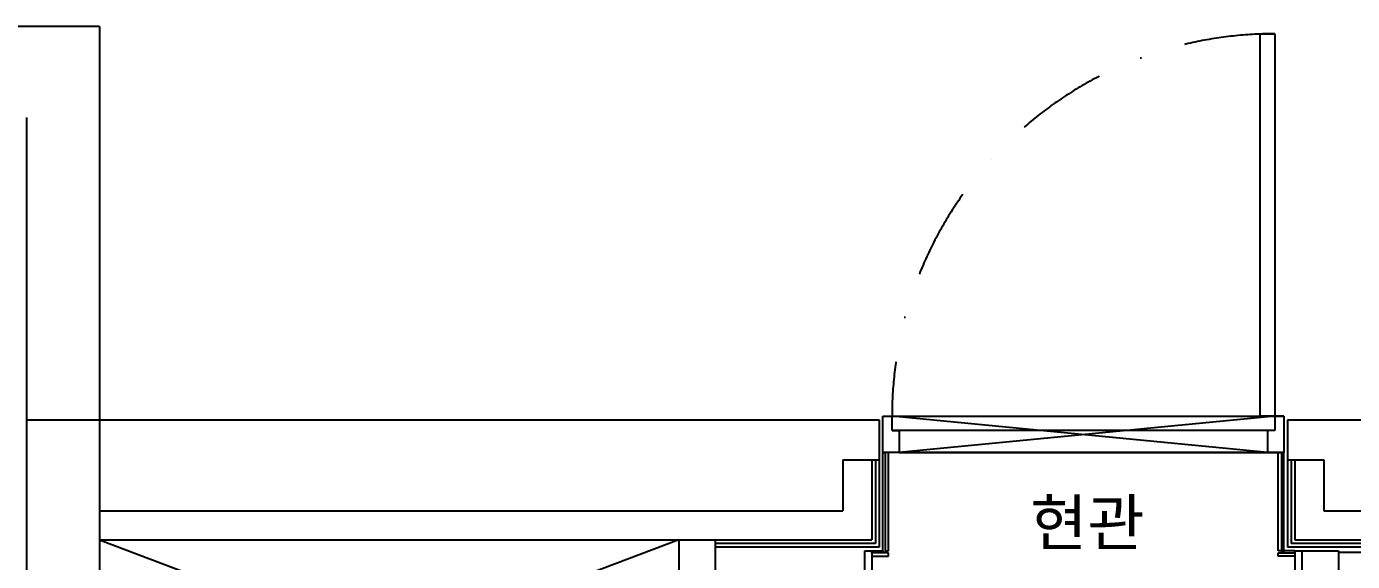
# Model space of a CAD drawing. Header units: millimetres. Extents: x -33000 to 294000, y 0 to 42408.
# Drawn here: x 8150 to 11788, y 18075 to 19545 of the extents above; entities that cross this region are included whole.
import ezdxf
from ezdxf.enums import TextEntityAlignment as Align

# ---------------------------------------------------------------- set-up
doc = ezdxf.new("R2010")
doc.units = ezdxf.units.MM
doc.header["$LTSCALE"] = 50
doc.linetypes.add('DASHDOTX2', pattern=[2, 1, -0.5, 0, -0.5])
doc.layers.add('arch', color=8, linetype='Continuous')
doc.layers.add('실명', color=9, linetype='Continuous')
doc.styles.add('FORTELINE', font='malgun.ttf')

msp = doc.modelspace()

# ---------------------------------------------------------------- linework, layer by layer
at = {"layer": 'arch'}
for p, q in [((8349.6, 19544.5), (5606.3, 19544.5)), ((8349.6, 19544.5), (8349.6, 12799.5)), ((8149.6, 19294.5), (8149.6, 12909.5)), ((8149.6, 18464.5), (10489.6, 18464.5)), ((8349.6, 18464.5), (10489.6, 18464.5)), ((10489.6, 18464.5), (10489.6, 18354.5)), ((10524.6, 18474.5), (11574.6, 18474.5)), ((11554.6, 18374.5), (10524.6, 18474.5)), ((11574.6, 18474.5), (10544.6, 18374.5)), ((11609.6, 18464.5), (11859.6, 18464.5)), ((11609.6, 18464.5), (11609.6, 18354.5)), ((10499.6, 18374.5), (10505.6, 18374.5)), ((10499.6, 18098.5), (10499.6, 18374.5)), ((10505.6, 18374.5), (10505.6, 18098.5)), ((10514.6, 18374.5), (10505.6, 18374.5)), ((10505.6, 18374.5), (10505.6, 18104.5)), ((10514.6, 18104.5), (10514.6, 18374.5)), ((10544.6, 18374.5), (11554.6, 18374.5)), ((11584.6, 18104.5), (11584.6, 18374.5)), ((11584.6, 18374.5), (11593.6, 18374.5)), ((11599.6, 18374.5), (11593.6, 18374.5)), ((11593.6, 18374.5), (11593.6, 18098.5)), ((11593.6, 18374.5), (11593.6, 18104.5)), ((11599.6, 18098.5), (11599.6, 18374.5)), ((10389.6, 18354.5), (10489.6, 18354.5)), ((10389.6, 18354.5), (10389.6, 18214.5)), ((10469.6, 18354.5), (10469.6, 18134.5)), ((10479.6, 18354.5), (10479.6, 18124.5)), ((10489.6, 18354.5), (10489.6, 18114.5)), ((11609.6, 18354.5), (11609.6, 18114.5)), ((11609.6, 18354.5), (11709.6, 18354.5)), ((11619.6, 18354.5), (11619.6, 18124.5)), ((11629.6, 18354.5), (11629.6, 18134.5)), ((11709.6, 18354.5), (11709.6, 18214.5)), ((8349.6, 18214.5), (10389.6, 18214.5)), ((8349.6, 18214.5), (8349.6, 12799.5)), ((11709.6, 18214.5), (12109.6, 18214.5)), ((8349.6, 18134.5), (10469.6, 18134.5)), ((8349.6, 18134.5), (9939.6, 17534.5)), ((9939.6, 18134.5), (8349.6, 17534.5)), ((10479.6, 18124.5), (10039.6, 18124.5)), ((12199.6, 18124.5), (11619.6, 18124.5)), ((11629.6, 18134.5), (12189.6, 18134.5)), ((10489.6, 18114.5), (10039.6, 18114.5)), ((10449.6, 18024.5), (10449.6, 18104.5)), ((10449.6, 18104.5), (10469.6, 18104.5)), ((10469.6, 18098.5), (10469.6, 18104.5)), ((10469.6, 18104.5), (10499.6, 18104.5)), ((10469.6, 18104.5), (10469.6, 18024.5)), ((10499.6, 18098.5), (10469.6, 18098.5)), ((10469.6, 18098.5), (10469.6, 18089.5)), ((10514.6, 18098.5), (10469.6, 18098.5)), ((10469.6, 18089.5), (10514.6, 18089.5)), ((10499.6, 18104.5), (10499.6, 18098.5)), ((10505.6, 18098.5), (10499.6, 18098.5)), ((10505.6, 18104.5), (10514.6, 18104.5)), ((10514.6, 18089.5), (10514.6, 18098.5)), ((11593.6, 18104.5), (11584.6, 18104.5)), ((11584.6, 18089.5), (11584.6, 18098.5)), ((11584.6, 18098.5), (11629.6, 18098.5)), ((11629.6, 18089.5), (11584.6, 18089.5)), ((11593.6, 18098.5), (11599.6, 18098.5)), ((11599.6, 18104.5), (11599.6, 18098.5)), ((11629.6, 18104.5), (11599.6, 18104.5)), ((11599.6, 18098.5), (11629.6, 18098.5)), ((12209.6, 18114.5), (11609.6, 18114.5)), ((11629.6, 18098.5), (11629.6, 18104.5)), ((11629.6, 18104.5), (11629.6, 17709.5)), ((11629.6, 18104.5), (11649.6, 18104.5)), ((11629.6, 18098.5), (11629.6, 18089.5)), ((11649.6, 17729.5), (11649.6, 18104.5)), ((11649.6, 18104.5), (11749.6, 18104.5)), ((11649.6, 17709.5), (11649.6, 18104.5)), ((11749.6, 18104.5), (11749.6, 17729.5)), ((11819.6, 18099.5), (11749.6, 18099.5))]:
    msp.add_line(p, q, dxfattribs=at)
at = {"layer": 'arch', "linetype": 'Continuous', "ltscale": 4}
for p, q in [((11534.6, 19524.5), (11574.6, 19524.5)), ((11534.6, 18474.5), (11534.6, 19524.5)), ((11574.6, 19524.5), (11574.6, 18474.5)), ((10499.6, 18474.5), (10524.6, 18474.5)), ((10499.6, 18374.5), (10499.6, 18474.5)), ((10499.6, 18474.5), (11599.6, 18474.5)), ((10524.6, 18434.5), (10524.6, 18474.5)), ((11574.6, 18474.5), (11534.6, 18474.5)), ((11599.6, 18474.5), (11574.6, 18474.5)), ((11574.6, 18474.5), (11574.6, 18434.5)), ((11599.6, 18474.5), (11599.6, 18374.5)), ((10524.6, 18434.5), (10544.6, 18434.5)), ((11574.6, 18434.5), (10524.6, 18434.5)), ((10544.6, 18434.5), (10544.6, 18374.5)), ((11574.6, 18434.5), (11554.6, 18434.5)), ((11554.6, 18434.5), (11554.6, 18374.5)), ((10544.6, 18374.5), (10499.6, 18374.5)), ((11599.6, 18374.5), (10499.6, 18374.5)), ((11554.6, 18374.5), (11599.6, 18374.5))]:
    msp.add_line(p, q, dxfattribs=at)
at = {"layer": 'arch', "ltscale": 2}
for p, q in [((9939.6, 18134.5), (9939.6, 17534.5)), ((10039.6, 18134.5), (10039.6, 15964.5))]:
    msp.add_line(p, q, dxfattribs=at)
at = {"layer": 'arch', "linetype": 'DASHDOTX2', "ltscale": 5}
msp.add_arc((11574.6, 18474.5), 1050, 90, 180, dxfattribs=at)

# ---------------------------------------------------------------- texts
at = {"layer": '실명', "linetype": 'ByBlock', "style": 'FORTELINE'}
msp.add_text('현관', height=125, dxfattribs=at).set_placement((11060.5, 18181.6), align=Align.MIDDLE_CENTER)

doc.saveas('drawing.dxf')
